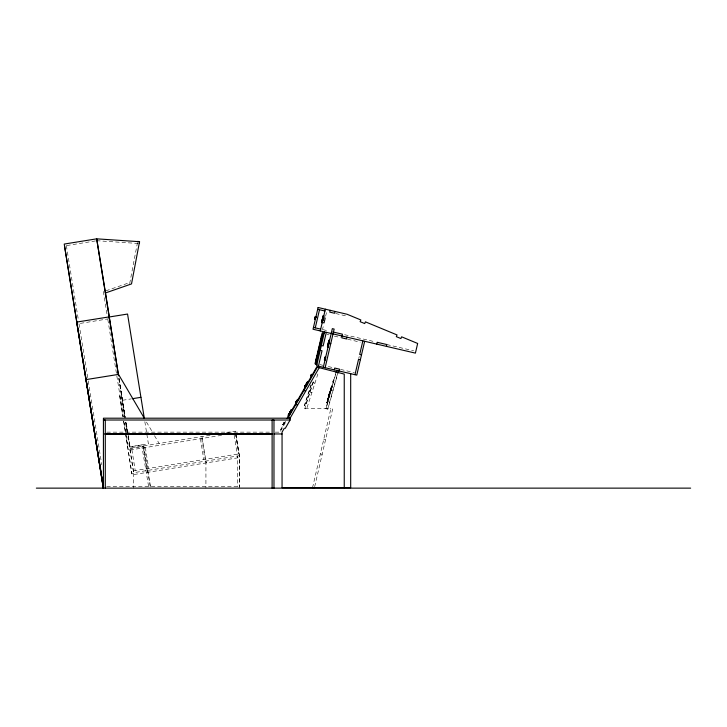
<?xml version="1.0" encoding="UTF-8"?>
<svg xmlns="http://www.w3.org/2000/svg" width="727" height="727" viewBox="0 0 727 727"><rect width="100%" height="100%" fill="white"/><g stroke="black" fill="none" stroke-linecap="round" stroke-linejoin="round"><path stroke-width="0.55" stroke-dasharray="3.63 2.73" d="M129.688 283.566L137.503 242.464M312.537 487.717L330.84 408.647L332.648 409.065L314.355 488.135M322.515 329.54L323.179 326.696M325.632 316.172L326.741 311.429M328.568 395.961L329.14 393.516M327.141 404.821L330.521 390.326M358.793 358.32L359.238 356.384M326.805 403.003L327.441 400.695M330.712 388.918L331.385 386.51L332.166 386.728M329.913 392.544L330.73 389.581L331.33 389.754M331.13 388.163L331.794 385.746M333.393 380.03L333.984 380.194L333.402 379.985L332.748 382.347L333.357 382.466M336.21 371.47L325.878 408.647L327.859 409.192L337.891 373.105M326.06 408.692L336.092 372.615M327.668 409.147L338.309 370.879M310.974 384.819L304.286 405.657L305.613 406.084M304.577 405.757L311.274 384.91M306.076 403.63L313.846 379.421M317.881 373.96L306.558 409.21L304.786 408.647L314.173 379.43M285.466 421.242L280.286 430.23L280.822 430.538M280.431 431.22L286.147 421.306M105.915 290.818L129.86 282.521M143.782 446.487L141.947 446.796L148.626 486.59L150.462 486.281L143.782 446.487L130.333 448.65L125.944 421.324M66.766 245.544L95.855 240.864M80.334 323.379L109.432 318.662M122.563 400.277L131.205 398.887M210.076 435.282L129.751 448.177L133.986 474.513L239.646 457.537L235.775 433.437M226.506 432.647L235.53 431.193L239.465 455.684L239.465 487.017M130.051 450.022L221.826 435.282M133.395 470.842L239.056 453.866M125.562 433.574L131.851 473.886L133.741 473.595L127.37 433.292M304.786 408.647L330.84 408.647M106.824 432.147L270.735 432.147M275.26 432.147L280.913 432.147M106.742 486.281L239.356 486.299M96.555 240.701L138.284 243.481M323.724 439.381L325.542 439.799M320.371 453.884L322.179 454.302M335.692 313.519L346.67 316.081M322.897 329.631L328.395 330.912M344.616 334.693L375.005 341.79M386.837 344.543L413.681 350.805M326.959 334.402L329.067 334.893M334.356 336.128L340.699 337.601M347.642 339.227L360.328 342.181M319.916 364.6L323.079 365.336M328.368 366.572L333.657 367.798M340.599 369.425L354.34 372.624M329.122 393.607L329.74 393.652M329.077 393.77L329.613 394.216M328.986 394.188L329.595 394.288M328.958 394.279L329.567 394.416M328.922 394.434L329.531 394.579M328.877 394.625L329.485 394.779M328.84 394.779L329.458 394.87M328.768 395.115L329.395 395.152M328.749 395.197L329.367 395.27M328.704 395.397L329.304 395.543M328.668 395.524L329.286 395.606M328.631 395.697L329.267 395.706M328.613 395.761L329.213 395.942M328.568 395.951L329.177 396.106M328.822 397.605L328.222 397.433L327.677 399.768L328.295 399.868L327.713 399.623M328.195 397.578L328.813 397.651M328.168 397.696L328.768 397.833M328.131 397.842L328.749 397.923M328.095 398.005L328.704 398.114M328.059 398.151L328.649 398.351M328.022 398.314L328.622 398.451L327.977 398.487M327.95 398.614L328.577 398.65M328.531 398.841L327.913 398.778L328.568 398.978M327.886 398.896L328.477 399.068M327.85 399.041L328.45 399.205M328.44 399.259L327.813 399.178L328.377 399.514M327.75 399.477L328.35 399.65M333.311 380.303L333.911 380.466M333.893 380.539L333.293 380.375L333.866 380.639M333.139 380.921L333.738 381.084M333.075 381.166L333.675 381.312M333.011 381.393L333.611 381.557M332.884 381.848L333.484 382.011M333.448 382.12L332.83 382.029L333.42 382.238M331.766 385.855L332.393 385.919M331.694 386.119L332.294 386.291M331.612 386.419L332.212 386.582M331.358 386.61L332.139 386.837M331.512 386.764L332.103 386.964M331.285 386.873L331.885 387.046M331.439 387.028L332.021 387.246M331.185 387.237L331.966 387.473M331.158 387.318L331.921 387.609M331.094 387.555L331.894 387.727M331.258 387.682L331.848 387.873L331.012 387.836M331.194 387.927L331.766 388.191M330.958 388.054L331.739 388.291M330.912 388.2L331.512 388.363M330.849 388.427L331.476 388.491M330.84 388.463L331.448 388.609M330.785 388.672L331.376 388.854M330.758 388.781L331.348 388.945M330.73 388.881L331.321 389.045M330.676 389.781L331.276 389.945L330.64 389.908M330.621 389.981L331.221 390.154M330.576 390.145L331.158 390.354M331.121 390.499L330.34 390.281L329.504 393.28L330.103 393.452M330.312 390.363L331.094 390.608M330.458 390.563L331.058 390.744M330.231 390.663L330.994 390.944L330.158 390.917M330.131 391.008L330.912 391.244M330.085 391.199L330.876 391.38M330.84 391.508L330.049 391.326L330.803 391.644M329.967 391.608L330.749 391.853M330.131 391.744L330.712 391.962L329.904 391.835M329.867 391.971L330.467 392.135M330.594 392.389L329.804 392.198L330.567 392.507M329.74 392.444L330.54 392.598M329.704 392.553L330.276 392.816M329.667 392.698L330.267 392.853M329.867 394.279L329.267 394.116L327.686 399.823L328.277 399.986M329.213 394.307L329.794 394.552M329.186 394.434L329.758 394.679M329.713 394.843L329.113 394.688L329.685 394.925M329.031 394.97L329.64 395.097M328.995 395.106L329.613 395.215M328.977 395.179L329.54 395.452L328.922 395.388M328.877 395.533L329.467 395.715L328.858 395.606M328.786 395.87L329.404 395.961M328.74 396.006L329.367 396.097M328.731 396.07L329.322 396.242M328.686 396.215L329.286 396.379M328.659 396.324L329.258 396.488M328.613 396.469L329.213 396.633M328.559 396.688L329.149 396.869M328.54 396.751L329.113 396.987M328.477 396.96L329.086 397.087M328.45 397.069L329.049 397.242M328.35 397.442L328.94 397.624M328.313 397.56L328.931 397.66M328.277 397.705L328.877 397.851M328.25 397.796L328.84 397.978M328.204 397.96L328.795 398.132M328.168 398.087L328.768 398.251M327.977 398.76L328.577 398.923M327.904 399.023L328.504 399.178M327.404 400.841L328.041 400.859M327.377 400.94L327.968 401.122M327.341 401.059L327.941 401.204M327.295 401.222L327.904 401.349M327.259 401.349L327.877 401.44M327.214 401.513L327.804 401.695M327.177 401.649L327.768 401.822M327.132 401.795L327.713 402.022L327.095 401.949M327.068 402.031L327.641 402.285M327.032 402.176L327.595 402.449M326.959 402.431L327.559 402.576M326.932 402.531L327.532 402.676M326.886 402.685L327.513 402.767M326.859 402.776L327.468 402.912M326.814 402.967L327.404 403.131M313.128 382.684L314.9 383.247M309.32 390.99L310.347 391.326M310.093 392.126L311.865 392.698M305.34 403.394L306.367 403.721M284.548 422.841L284.012 422.532L282.758 424.704L283.294 425.013M283.921 422.687L284.493 422.932M283.884 422.75L284.357 423.169M283.766 422.95L284.321 423.241M284.239 423.368L283.684 423.096L284.139 423.55M283.53 423.359L284.066 423.677M283.466 423.477L284.039 423.723M283.43 423.541L283.903 423.95L283.321 423.723M283.239 423.859L283.757 424.214M283.203 423.923L283.73 424.259M283.067 424.159L283.639 424.414M282.994 424.286L283.575 424.532M282.967 424.35L283.457 424.722M282.894 424.477L283.412 424.813M282.776 424.668L283.321 424.977M281.367 428.348L281.912 428.648M280.749 429.43L281.294 429.721M146.472 422.069L154.024 434.701M154.487 435.691L159.177 443.452M66.357 245.608L78.289 319.398M79.007 323.869L88.049 379.767M88.221 380.893L101.78 464.744M235.194 433.128L238.538 453.948M234.158 435.1L237.22 454.166M237.784 457.837L237.493 456.002L237.493 486.299M201.988 436.582L206.214 462.908M201.761 438.499L205.105 459.319M200.443 438.717L203.787 459.537M144.846 421.705L148.408 443.861L128.197 447.105L124.09 421.342M145.336 447.568L148.671 468.388M150.289 487.054L143.483 444.651L130.033 446.814L126.107 422.169M143.201 446.024L143.492 447.859M146.836 468.679L147.427 472.35M143.301 447.887L146.645 468.706M131.887 449.722L135.231 470.542M119.173 379.176L125.317 417.407M119.137 378.476L125.208 416.571M103.352 291.4L107.105 314.918M107.823 319.407L123.372 416.862M118.883 378.394L124.971 417.598L118.783 378.413M125.617 422.087L127.198 432.165M124.953 417.607L121.518 395.197L119.628 395.488L122.945 416.771M119.682 395.479L122.999 416.762M123.699 421.242L125.444 432.438L123.645 421.251M125.617 433.565L131.905 473.886M239.356 488.153L239.356 455.702L133.686 472.677L133.686 488.153M205.923 461.072L205.923 488.153M127.252 432.156L125.726 422.069L127.225 432.165"/><path stroke-width="1.09" d="M139.42 243.563L139.539 241.7L137.712 241.355M314.773 319.053L315.345 316.618L315.945 316.754M315.273 327.85L319.498 309.738M320.28 330.93L325.351 309.193M315.618 363.909L322.797 333.111M315.918 363.982L323.106 333.184M324.506 331.921L316.618 365.736L356.784 375.105L364.672 341.29M330.185 310.32L329.758 312.128L334.593 313.255L335.02 311.447M318.435 366.163L322.025 350.759L320.216 350.341M326.323 332.339L323.151 345.925L321.343 345.507M325.078 357.012L324.387 359.983L324.996 360.119M323.315 367.299L332.33 328.649L334.147 329.077L325.133 367.726M342.026 336.001L342.444 334.193L332.784 331.939M334.284 369.861L334.711 368.053L339.545 369.18L339.118 370.988M342.181 336.038L341.754 337.846L346.588 338.973L347.006 337.164M354.976 374.687L358.565 359.283L360.374 359.711M362.864 340.863L359.692 354.449L361.501 354.876M376.75 344.107L377.177 342.29L386.837 344.543L386.419 346.361M336.092 372.615L336.701 370.425L338.491 370.924L337.891 373.105M289.41 413.163L288.156 415.344L288.719 415.617M289.8 412.491L291.363 409.774M304.513 386.982L305.767 384.81L306.303 385.119M306.158 384.129L307.721 381.411L308.212 381.811M287.092 418.434L316.763 366.981L317.308 367.289M288.183 417.789L287.656 417.452M288.492 417.253L317.617 366.753L319.226 367.68L344.244 374.087L344.244 487.699M284.312 428.221L282.058 432.129L282.058 487.699L350.687 487.717L350.687 373.687M289.937 418.461L319.226 367.68M285.266 428.385L290.091 420.015L290.091 418.198L103.425 418.198L103.425 488.162M105.37 292.227L109.304 316.872L76.744 322.07L76.98 323.924M109.186 316.999L127.561 314.046L144.319 418.379M132.287 398.714L140.929 397.324M290.091 420.015L103.425 420.015L105.288 420.106L105.288 488.162M104.561 433.964L271.871 433.964M274.134 433.964L282.04 433.964M105.288 434.055L272.116 434.055M36.35 488.135L690.65 488.135M312.537 487.717L314.355 488.135M317.681 309.311L324.933 311.002M323.779 315.927L323.17 315.8L321.598 322.552L322.206 322.688M323.106 316.091L323.715 316.227M323.079 316.19L323.688 316.336M323.052 316.345L323.642 316.518M323.015 316.499L323.615 316.636M322.97 316.69L323.57 316.827M323.379 317.644L325.196 318.072L324.069 322.897L322.252 322.479M322.743 317.654L323.351 317.772M322.724 317.726L323.333 317.863M322.688 317.872L323.315 317.944M323.251 318.208L322.652 318.026L323.242 318.244M323.179 318.499L322.57 318.381L323.151 318.626M315.318 316.718L315.909 316.936M315.863 317.099L315.254 316.999L315.836 317.226M322.534 318.544L323.115 318.78M322.479 318.762L323.097 318.862M315.209 317.172L315.791 317.426M322.47 318.835L323.07 318.98M315.182 317.308L315.754 317.572M315.127 317.554L315.727 317.681M315.091 317.69L315.7 317.817L315.055 317.863M315.045 317.899L315.636 318.099M322.279 319.626L322.87 319.825M322.261 319.726L322.833 320.007L322.197 319.98M322.161 320.144L322.761 320.298L322.134 320.271M315.445 318.899L314.846 318.735L315.409 319.053M322.106 320.389L322.706 320.525M322.079 320.507L322.679 320.652M314.782 319.017L315.391 319.153M322.025 320.716L322.652 320.752M322.016 320.789L322.597 320.998M321.961 321.007L322.561 321.152M321.943 321.08L322.543 321.225M322.515 321.361L321.888 321.307L322.488 321.488M321.834 321.543L322.443 321.679M321.797 321.688L322.415 321.788M313.455 327.432L320.707 329.122M324.16 333.429L322.197 332.966L315.009 363.773L316.972 364.227M321.625 335.42L321.343 336.628M321.207 337.201L321.816 337.337M328.977 340.309L329.576 340.454L328.986 340.263L328.704 341.481L329.313 341.608M328.949 340.418L329.549 340.59M320.834 338.809L320.552 340.018M328.913 340.581L329.522 340.718M328.749 341.281L329.358 341.408L328.731 341.345M329.149 342.317L328.54 342.172L328.186 343.689L328.795 343.835M328.513 342.308L329.131 342.362M328.486 342.417L329.104 342.499M328.44 342.608L329.049 342.735M328.422 342.671L329.022 342.835M328.386 342.826L328.995 342.962M328.34 343.026L330.776 343.526M328.304 343.199L328.904 343.335M328.286 343.262L328.895 343.38M328.259 343.38L328.868 343.517M328.686 344.271L328.086 344.135L327.813 345.28L328.422 345.425M328.059 344.253L328.659 344.389M327.986 344.553L328.595 344.689M327.95 344.707L328.522 344.971M319.853 343.035L319.562 344.244M327.913 344.862L328.495 345.098M327.886 344.989L328.459 345.252M327.841 345.161L328.45 345.289M328.322 345.834L327.713 345.716L327.441 346.906L328.041 347.052L327.468 346.761M327.695 345.807L328.313 345.888M327.668 345.907L328.286 346.016M327.641 346.034L328.24 346.206M327.586 346.27L328.186 346.452M327.568 346.361L328.15 346.579M327.513 346.561L328.122 346.697M327.477 346.734L328.077 346.897M318.935 346.961L318.653 348.169M317.944 351.186L317.663 352.395M325.641 357.339L325.033 357.202L325.614 357.466M316.963 355.412L316.681 356.621M324.987 357.402L325.569 357.648M324.942 357.62L325.551 357.711M324.905 357.775L325.523 357.848M324.878 357.884L325.478 358.057M324.842 358.038L325.432 358.22L324.824 358.12M324.778 358.32L325.396 358.402M324.733 358.52L325.332 358.684L324.705 358.611M325.26 358.965L324.66 358.802L325.242 359.038M324.605 359.056L325.205 359.211M324.578 359.156L325.178 359.329M324.551 359.302L325.142 359.474M324.506 359.492L325.114 359.62M324.415 359.865L325.024 360.001M316.136 358.938L316.745 359.083M315.981 359.592L315.7 360.801M312.283 374.759L311.547 374.332L310.693 375.823L311.438 376.213M311.51 374.396L312.247 374.823M311.42 374.559L312.156 374.978M311.101 375.105L311.828 375.532M311.074 375.159L311.783 375.614M311.002 375.286L311.692 375.777M310.856 375.541L311.583 375.959M310.747 375.732L311.501 376.104M307.594 381.648L308.13 381.957M307.548 381.72L308.066 382.066M307.485 381.829L308.021 382.138M307.221 382.293L307.748 382.62M307.203 382.329L307.721 382.656M307.121 382.457L307.612 382.847M306.867 382.902L307.403 383.22M306.821 382.984L307.285 383.411M306.712 383.174L307.23 383.511M307.167 383.62L306.612 383.338L307.121 383.692M306.494 383.547L307.03 383.856M306.321 383.847L306.885 384.101M306.267 383.947L306.83 384.21M306.194 384.065L306.73 384.374M306.231 385.255L306.767 385.564M305.395 385.464L305.949 385.728M305.349 385.537L306.458 386.101M305.295 385.637L305.794 386.001M305.222 385.755L305.722 386.137M305.122 385.937L305.649 386.255M305.076 386.001L305.613 386.31M304.967 386.201L305.513 386.491M304.649 386.746L305.222 387M305.131 387.155L304.595 386.846L305.076 387.255M303.986 390.381L305.594 391.308M298.179 399.214L298.715 399.523M297.87 399.75L298.406 400.059M297.534 400.332L297.07 399.941L295.507 402.64L296.025 402.94M297.234 400.841L296.716 400.541L297.198 400.913M296.571 400.813L297.143 401.004M297.061 401.14L296.498 400.931L296.961 401.313M296.38 401.14L296.889 401.44M296.262 401.34L296.816 401.568M296.053 401.704L296.58 401.976M295.971 401.84L296.489 402.14M295.889 401.986L296.407 402.285M295.834 402.076L296.352 402.376M295.925 404.357L297.534 405.284M291.318 409.864L291.854 410.173M291.273 409.937L291.809 410.246M291.173 410.11L291.709 410.419L291.154 410.146M291.018 410.373L291.554 410.691M290.882 410.619L291.436 410.9M290.845 410.682L291.336 411.064M290.764 410.828L291.3 411.137M290.7 410.928L291.2 411.318M290.564 411.173L291.1 411.482M290.491 411.3L291.027 411.609M290.427 411.409L291 411.655M290.364 411.518L290.873 411.873M290.291 411.636L290.818 411.973L290.173 411.845M290.137 411.909L290.682 412.209M289.991 412.154L290.5 412.518M289.937 412.245L290.446 412.618M289.837 412.427L290.4 412.7M289.946 413.481L289.355 413.263L289.819 413.699M289.228 413.49L289.773 413.781M289.182 413.572L289.709 413.899M289.055 413.781L289.6 414.081M289.019 413.845L289.573 414.136M288.619 414.544L289.146 414.872M288.546 414.663L289.073 414.999M288.437 414.863L289.01 415.108M288.374 414.963L288.937 415.235M288.319 415.053L288.828 415.417M288.274 415.135L288.773 415.517M287.947 416.944L290.1 418.179M144.282 418.161L118.519 374.396L86.086 379.603L103.325 488.153L102.471 480.692M64.521 245.899L101.389 473.986M101.753 476.221L102.107 478.457M118.637 375.85L96.682 238.838L64.23 244.063L103.379 488.144L76.689 322.079M109.241 316.808L118.365 375.041M273.979 488.162L273.979 420.106L272.116 420.106L272.116 488.162M139.539 241.7L131.514 283.921L105.488 292.945L96.682 238.838L139.539 241.7M318.108 307.503L313.037 329.24L415.408 353.122L417.661 343.462L401.613 336.819L400.904 338.546L396.315 336.646L397.033 334.929L365.436 321.852L364.727 323.57L360.138 321.679L360.846 319.953L347.097 314.264L318.108 307.503M322.361 321.997L321.752 321.916L322.352 322.07M307.894 382.357L307.376 382.02L307.866 382.402"/></g></svg>
